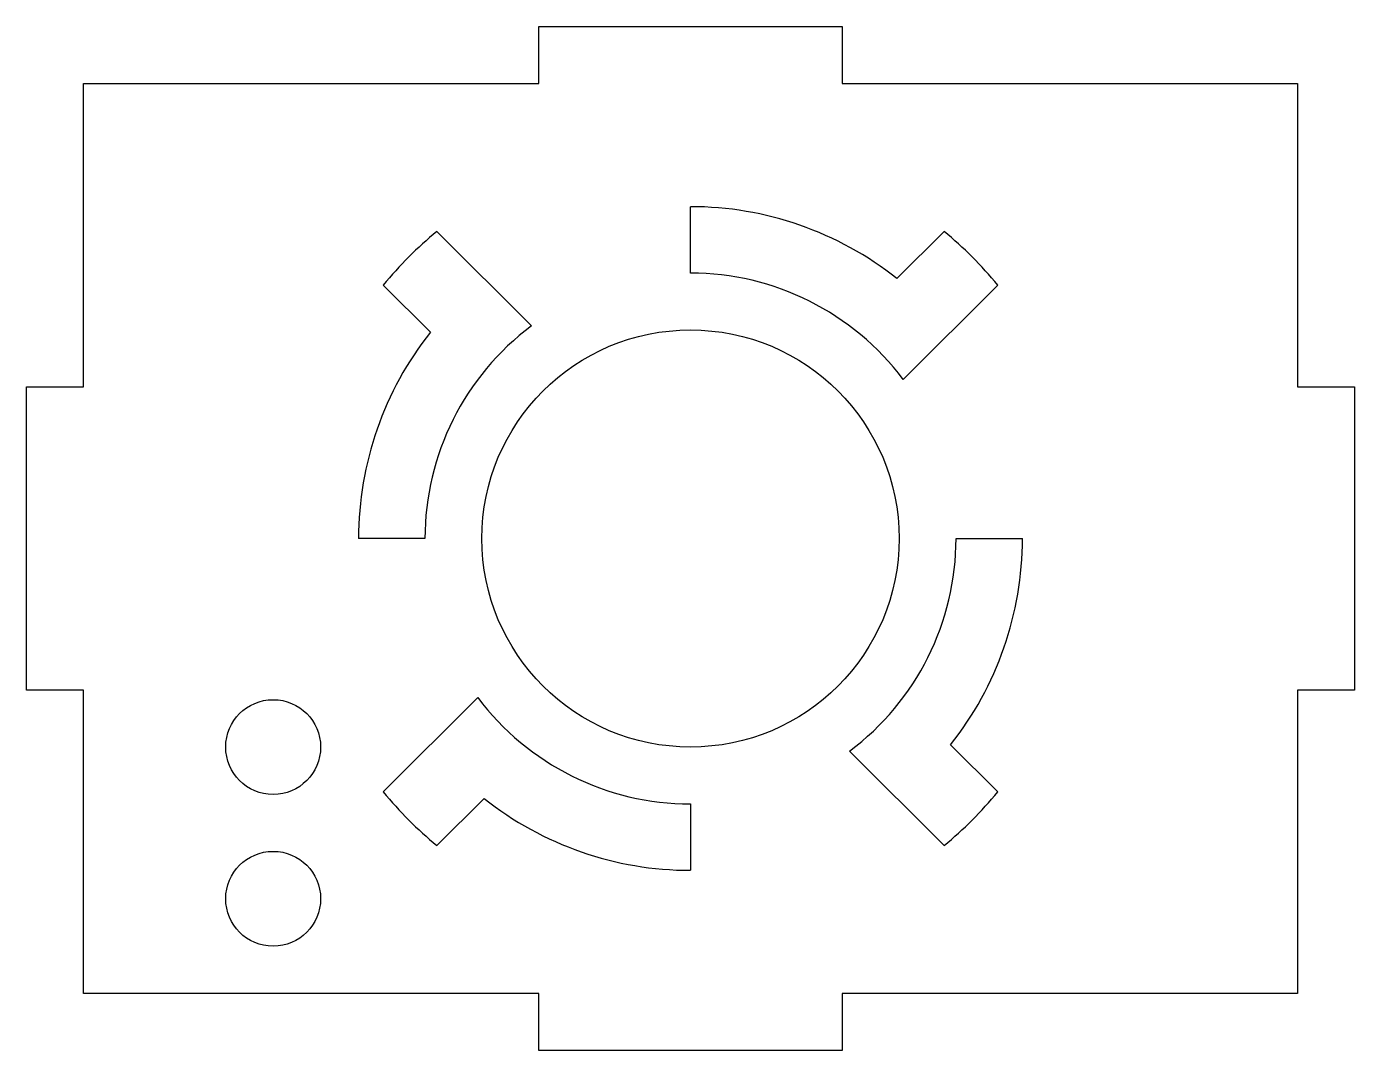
# Model space of a CAD drawing. Extents: x -35 to 35, y -27 to 27.
import ezdxf

# ---------------------------------------------------------------- set-up
doc = ezdxf.new("R2010")
doc.units = 0
doc.header["$MEASUREMENT"] = 0
doc.layers.add('VISIBLE', color=7, linetype='CONTINUOUS')

msp = doc.modelspace()

# ---------------------------------------------------------------- linework, layer by layer
at = {"layer": 'VISIBLE'}
for p, q in [((-8, 27), (8, 27)), ((-8, 24), (-8, 27)), ((8, 27), (8, 24)), ((-32, 24), (-8, 24)), ((-32, 8), (-32, 24)), ((8, 24), (32, 24)), ((32, 24), (32, 8)), ((0, 14), (0, 17.5)), ((-13.368, 16.196), (-8.384, 11.212)), ((10.879, 13.708), (13.368, 16.196)), ((-13.708, 10.879), (-16.196, 13.368)), ((11.212, 8.384), (16.196, 13.368)), ((-35, 8), (-32, 8)), ((-35, -8), (-35, 8)), ((32, 8), (35, 8)), ((35, 8), (35, -8)), ((-14, 0), (-17.5, 0)), ((14, 0), (17.5, 0)), ((-32, -8), (-35, -8)), ((-32, -24), (-32, -8)), ((-16.196, -13.368), (-11.212, -8.384)), ((32, -8), (32, -24)), ((35, -8), (32, -8)), ((13.708, -10.879), (16.196, -13.368)), ((13.368, -16.196), (8.384, -11.212)), ((-10.879, -13.708), (-13.368, -16.196)), ((0, -14), (0, -17.5)), ((-8, -24), (-32, -24)), ((-8, -27), (-8, -24)), ((32, -24), (8, -24)), ((8, -24), (8, -27)), ((8, -27), (-8, -27))]:
    msp.add_line(p, q, dxfattribs=at)
for centre, radius in [((0, 0), 11), ((-22, -11), 2.5), ((-22, -19), 2.5)]:
    msp.add_circle(centre, radius, dxfattribs=at)
for radius, start, end in [(17.5, 51.56243, 90), (21, 129.53498, 140.46502), (21, 39.53498, 50.46502), (14, 36.78679, 90), (14, 126.78679, 180), (17.5, 141.56243, 180), (14, 306.78679, 0), (17.5, 321.56243, 0), (14, 216.78679, 270), (21, 219.53498, 230.46502), (17.5, 231.56243, 270), (21, 309.53498, 320.46502)]:
    msp.add_arc((0, 0), radius, start, end, dxfattribs=at)

doc.saveas('drawing.dxf')
